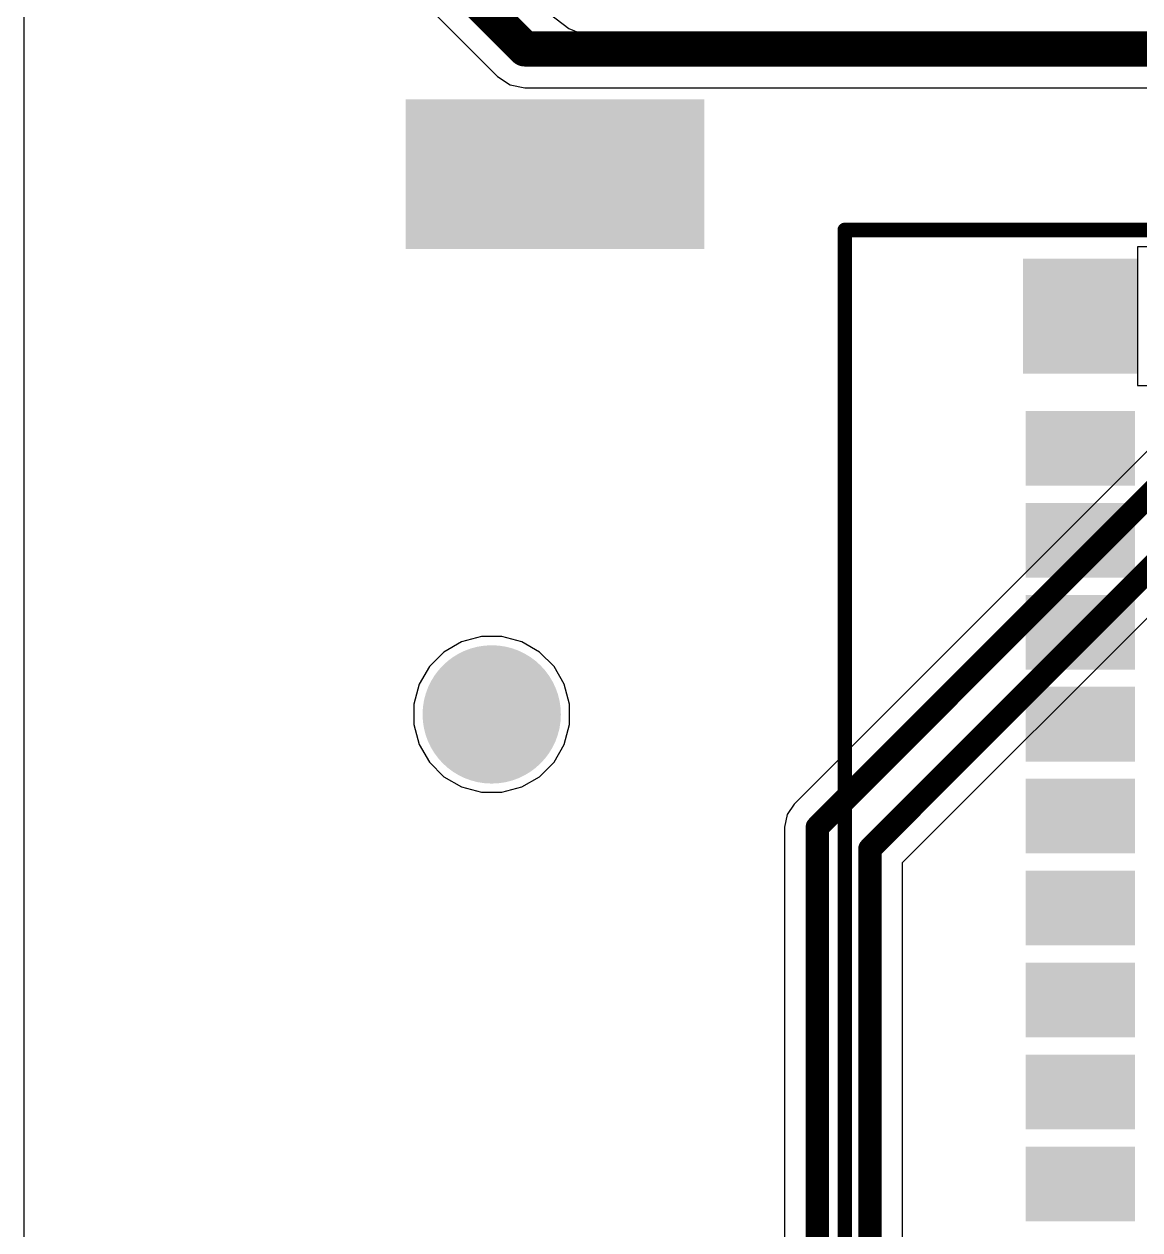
# Model space of a CAD drawing. Header units: millimetres. Extents: x 0 to 212, y 0 to 213.
# Drawn here: x 0.0102 to 0.3924, y 1.4172 to 1.8302 of the extents above; entities that cross this region are included whole.
import ezdxf

# ---------------------------------------------------------------- set-up
doc = ezdxf.new("R2010")
doc.units = ezdxf.units.MM
doc.header["$MEASUREMENT"] = 0
for name, color, linetype in [('BottomLayer', 5, 'Continuous'), ('BottomPaste', 16, 'Continuous'), ('BottomSolder', 6, 'Continuous'), ('MultiLayer', 9, 'Continuous'), ('PadHoleLayer', 156, 'Continuous'), ('TopLayer', 1, 'Continuous'), ('TopOverlay', 2, 'Continuous'), ('TopPaste', 8, 'Continuous'), ('TopSolder', 216, 'Continuous')]:
    doc.layers.add(name, color=color, linetype=linetype)

# ---------------------------------------------------------------- blocks, each defined once
blk = doc.blocks.new('ESP32_C3_MINI_1U_H4__9')
at = {"layer": 'TopLayer'}
for points in [[(-0.07382, 0.17815), (-0.07382, 0.21161), (-0.05216, 0.21161), (-0.05216, 0.17815)], [(-0.04232, 0.17815), (-0.04232, 0.21161), (-0.02066, 0.21161), (-0.02066, 0.17815)], [(-0.01082, 0.17815), (-0.01082, 0.21161), (0.01084, 0.21161), (0.01084, 0.17815)], [(0.02067, 0.17815), (0.02067, 0.21161), (0.04233, 0.21161), (0.04233, 0.17815)], [(0.05217, 0.17815), (0.05217, 0.21161), (0.07383, 0.21161), (0.07383, 0.17815)], [(0.08366, 0.17815), (0.08366, 0.21161), (0.10532, 0.21161), (0.10532, 0.17815)], [(0.11516, 0.17815), (0.11516, 0.21161), (0.13682, 0.21161), (0.13682, 0.17815)], [(0.14665, 0.17815), (0.14665, 0.21161), (0.16831, 0.21161), (0.16831, 0.17815)], [(0.17815, 0.17815), (0.17815, 0.21161), (0.19981, 0.21161), (0.19981, 0.17815)], [(0.21653, 0.2126), (0.25197, 0.2126), (0.25197, 0.17716), (0.21653, 0.17716)]]:
    blk.add_hatch(color=1, dxfattribs=at).paths.add_polyline_path(points)
at = {"layer": 'TopPaste'}
for points in [[(-0.07382, 0.17815), (-0.07382, 0.21161), (-0.05216, 0.21161), (-0.05216, 0.17815)], [(-0.04232, 0.17815), (-0.04232, 0.21161), (-0.02066, 0.21161), (-0.02066, 0.17815)], [(-0.01082, 0.17815), (-0.01082, 0.21161), (0.01084, 0.21161), (0.01084, 0.17815)], [(0.02067, 0.17815), (0.02067, 0.21161), (0.04233, 0.21161), (0.04233, 0.17815)], [(0.05217, 0.17815), (0.05217, 0.21161), (0.07383, 0.21161), (0.07383, 0.17815)], [(0.08366, 0.17815), (0.08366, 0.21161), (0.10532, 0.21161), (0.10532, 0.17815)], [(0.11516, 0.17815), (0.11516, 0.21161), (0.13682, 0.21161), (0.13682, 0.17815)], [(0.14665, 0.17815), (0.14665, 0.21161), (0.16831, 0.21161), (0.16831, 0.17815)], [(0.17815, 0.17815), (0.17815, 0.21161), (0.19981, 0.21161), (0.19981, 0.17815)], [(0.21653, 0.2126), (0.25197, 0.2126), (0.25197, 0.17716), (0.21653, 0.17716)]]:
    blk.add_hatch(color=8, dxfattribs=at).paths.add_polyline_path(points)
at = {"layer": 'TopSolder'}
for points in [[(-0.07579, 0.17618), (-0.07579, 0.21358), (-0.05019, 0.21358), (-0.05019, 0.17618)], [(-0.04429, 0.17618), (-0.04429, 0.21358), (-0.01869, 0.21358), (-0.01869, 0.17618)], [(-0.01279, 0.17618), (-0.01279, 0.21358), (0.01281, 0.21358), (0.01281, 0.17618)], [(0.0187, 0.17618), (0.0187, 0.21358), (0.0443, 0.21358), (0.0443, 0.17618)], [(0.0502, 0.17618), (0.0502, 0.21358), (0.0758, 0.21358), (0.0758, 0.17618)], [(0.08169, 0.17618), (0.08169, 0.21358), (0.10729, 0.21358), (0.10729, 0.17618)], [(0.11319, 0.17618), (0.11319, 0.21358), (0.13879, 0.21358), (0.13879, 0.17618)], [(0.14468, 0.17618), (0.14468, 0.21358), (0.17028, 0.21358), (0.17028, 0.17618)], [(0.17618, 0.17618), (0.17618, 0.21358), (0.20178, 0.21358), (0.20178, 0.17618)], [(0.21456, 0.21457), (0.25394, 0.21457), (0.25394, 0.17519), (0.21456, 0.17519)]]:
    blk.add_hatch(color=216, dxfattribs=at).paths.add_polyline_path(points)
at = {"layer": 'TopOverlay', "const_width": 0.005}
for points in [[(-0.26378, 0.27559), (0.26377, 0.27559)], [(0.26377, 0.27559), (0.26377, -0.22441)]]:
    blk.add_lwpolyline(points, dxfattribs=at)
at = {"layer": 'TopOverlay', "const_width": 0.0025}
blk.add_lwpolyline([(0.26252, 0.27559, 1), (0.26502, 0.27559, 1)], format="xyb", close=True, dxfattribs=at)
blk.add_lwpolyline([(0.26252, 0.27559, 1), (0.26502, 0.27559, 1)], format="xyb", close=True, dxfattribs=at)
blk = doc.blocks.new('HX_TF_CARD_H1_8_B_24')
at = {"layer": 'BottomLayer'}
blk.add_hatch(color=5, dxfattribs=at).paths.add_polyline_path([(0.28149, 0.24409), (0.32874, 0.24409), (0.32874, 0.14567), (0.28149, 0.14567)])
h = blk.add_hatch(color=5, dxfattribs=at)
edge = h.paths.add_edge_path()
edge.add_arc((0.12008, 0.21654), 0.01969, 0, 360)
at = {"layer": 'BottomPaste'}
blk.add_hatch(color=16, dxfattribs=at).paths.add_polyline_path([(0.28149, 0.24409), (0.32874, 0.24409), (0.32874, 0.14567), (0.28149, 0.14567)])
at = {"layer": 'BottomSolder'}
blk.add_hatch(color=6, dxfattribs=at).paths.add_polyline_path([(0.27953, 0.24606), (0.33071, 0.24606), (0.33071, 0.1437), (0.27953, 0.1437)])
h = blk.add_hatch(color=6, dxfattribs=at)
edge = h.paths.add_edge_path()
edge.add_arc((0.12008, 0.21654), 0.02369, 0, 360)
at = {"layer": 'MultiLayer'}
h = blk.add_hatch(color=9, dxfattribs=at)
edge = h.paths.add_edge_path()
edge.add_arc((0.12008, 0.21654), 0.01969, 0, 360)
at = {"layer": 'PadHoleLayer'}
h = blk.add_hatch(color=156, dxfattribs=at)
edge = h.paths.add_edge_path()
edge.add_arc((0.12008, 0.21654), 0.01969, 0, 360)
at = {"layer": 'TopLayer'}
h = blk.add_hatch(color=1, dxfattribs=at)
edge = h.paths.add_edge_path()
edge.add_arc((0.12008, 0.21654), 0.01969, 0, 360)
at = {"layer": 'TopSolder'}
h = blk.add_hatch(color=216, dxfattribs=at)
edge = h.paths.add_edge_path()
edge.add_arc((0.12008, 0.21654), 0.02369, 0, 360)

msp = doc.modelspace()

# ---------------------------------------------------------------- linework, layer by layer
at = {"layer": 'BottomLayer'}
for p, q in [((0.0102, 0.0102), (0.0102, 1.96867)), ((0.01655, 1.96816), (0.17238, 1.81233)), ((0.17238, 1.81233), (0.17668, 1.80946)), ((0.17668, 1.80946), (0.18175, 1.80845)), ((0.18175, 1.80845), (0.18175, 1.80845)), ((0.18175, 1.80845), (0.64829, 1.80845)), ((0.41453, 1.70363), (0.27399, 1.56309)), ((0.31113, 1.54306), (0.43456, 1.66649)), ((0.16687, 1.62047), (0.16008, 1.61865)), ((0.1739, 1.62047), (0.16687, 1.62047)), ((0.18068, 1.61865), (0.1739, 1.62047)), ((0.154, 1.61514), (0.14903, 1.61017)), ((0.16008, 1.61865), (0.154, 1.61514)), ((0.18677, 1.61514), (0.18068, 1.61865)), ((0.19174, 1.61017), (0.18677, 1.61514)), ((0.14903, 1.61017), (0.14552, 1.60409)), ((0.19525, 1.60409), (0.19174, 1.61017)), ((0.14552, 1.60409), (0.1437, 1.5973)), ((0.19707, 1.5973), (0.19525, 1.60409)), ((0.1437, 1.5973), (0.1437, 1.59027)), ((0.19707, 1.59027), (0.19707, 1.5973)), ((0.1437, 1.59027), (0.14552, 1.58349)), ((0.19525, 1.58349), (0.19707, 1.59027)), ((0.14552, 1.58349), (0.14903, 1.5774)), ((0.19174, 1.5774), (0.19525, 1.58349)), ((0.14903, 1.5774), (0.154, 1.57243)), ((0.18677, 1.57243), (0.19174, 1.5774)), ((0.154, 1.57243), (0.16008, 1.56892)), ((0.18068, 1.56892), (0.18677, 1.57243)), ((0.16008, 1.56892), (0.16687, 1.5671)), ((0.16687, 1.5671), (0.1739, 1.5671)), ((0.1739, 1.5671), (0.18068, 1.56892)), ((0.27399, 1.56309), (0.27156, 1.55945)), ((0.27156, 1.55945), (0.2707, 1.55516)), ((0.2707, 1.55516), (0.2707, 1.55516)), ((0.2707, 1.55516), (0.2707, 1.1678)), ((0.31113, 1.1557), (0.31113, 1.54306))]:
    msp.add_line(p, q, dxfattribs=at)
for points, const_width in [([(0.02592, 1.97754), (0.18175, 1.8217)], 0.012), ([(0.18175, 1.8217), (0.65492, 1.8217)], 0.012), ([(0.28192, 1.55516), (0.42246, 1.6957)], 0.008), ([(0.29992, 1.5477), (0.42992, 1.6777)], 0.008), ([(0.28192, 1.16316), (0.28192, 1.55516)], 0.008), ([(0.29992, 1.1557), (0.29992, 1.5477)], 0.008)]:
    msp.add_lwpolyline(points, dxfattribs=dict(at, const_width=const_width))
for points, const_width in [([(0.17875, 1.8217, 1), (0.18475, 1.8217, 1)], 0.006), ([(0.17875, 1.8217, 1), (0.18475, 1.8217, 1)], 0.006), ([(0.27992, 1.55516, 1), (0.28392, 1.55516, 1)], 0.004), ([(0.27992, 1.55516, 1), (0.28392, 1.55516, 1)], 0.004), ([(0.29792, 1.5477, 1), (0.30192, 1.5477, 1)], 0.004), ([(0.29792, 1.5477, 1), (0.30192, 1.5477, 1)], 0.004)]:
    msp.add_lwpolyline(points, format="xyb", close=True, dxfattribs=dict(at, const_width=const_width))
at = {"layer": 'TopLayer'}
for p, q in [((0.0102, 0.0102), (0.0102, 5.005)), ((0.1901, 1.83388), (0.19678, 1.82875)), ((0.19678, 1.82875), (0.20457, 1.82553)), ((0.20457, 1.82553), (0.21292, 1.82443)), ((0.21292, 1.82443), (0.79655, 1.82443)), ((0.65063, 1.75394), (0.39161, 1.75394)), ((0.39161, 1.75394), (0.39161, 1.70647)), ((0.39161, 1.70647), (0.73495, 1.70647)), ((0.16687, 1.62047), (0.16008, 1.61865)), ((0.1739, 1.62047), (0.16687, 1.62047)), ((0.18068, 1.61865), (0.1739, 1.62047)), ((0.154, 1.61514), (0.14903, 1.61017)), ((0.16008, 1.61865), (0.154, 1.61514)), ((0.18677, 1.61514), (0.18068, 1.61865)), ((0.19174, 1.61017), (0.18677, 1.61514)), ((0.14903, 1.61017), (0.14552, 1.60409)), ((0.19525, 1.60409), (0.19174, 1.61017)), ((0.14552, 1.60409), (0.1437, 1.5973)), ((0.19707, 1.5973), (0.19525, 1.60409)), ((0.1437, 1.5973), (0.1437, 1.59027)), ((0.19707, 1.59027), (0.19707, 1.5973)), ((0.1437, 1.59027), (0.14552, 1.58349)), ((0.19525, 1.58349), (0.19707, 1.59027)), ((0.14552, 1.58349), (0.14903, 1.5774)), ((0.19174, 1.5774), (0.19525, 1.58349)), ((0.14903, 1.5774), (0.154, 1.57243)), ((0.18677, 1.57243), (0.19174, 1.5774)), ((0.154, 1.57243), (0.16008, 1.56892)), ((0.18068, 1.56892), (0.18677, 1.57243)), ((0.16008, 1.56892), (0.16687, 1.5671)), ((0.16687, 1.5671), (0.1739, 1.5671)), ((0.1739, 1.5671), (0.18068, 1.56892))]:
    msp.add_line(p, q, dxfattribs=at)

# ---------------------------------------------------------------- block references
at = {"rotation": 90}
for name, p in [('ESP32_C3_MINI_1U_H4__9', (0.56692, 1.49595)), ('HX_TF_CARD_H1_8_B_24', (0.38692, 1.4737))]:
    msp.add_blockref(name, p, dxfattribs=at)

doc.saveas('drawing.dxf')
